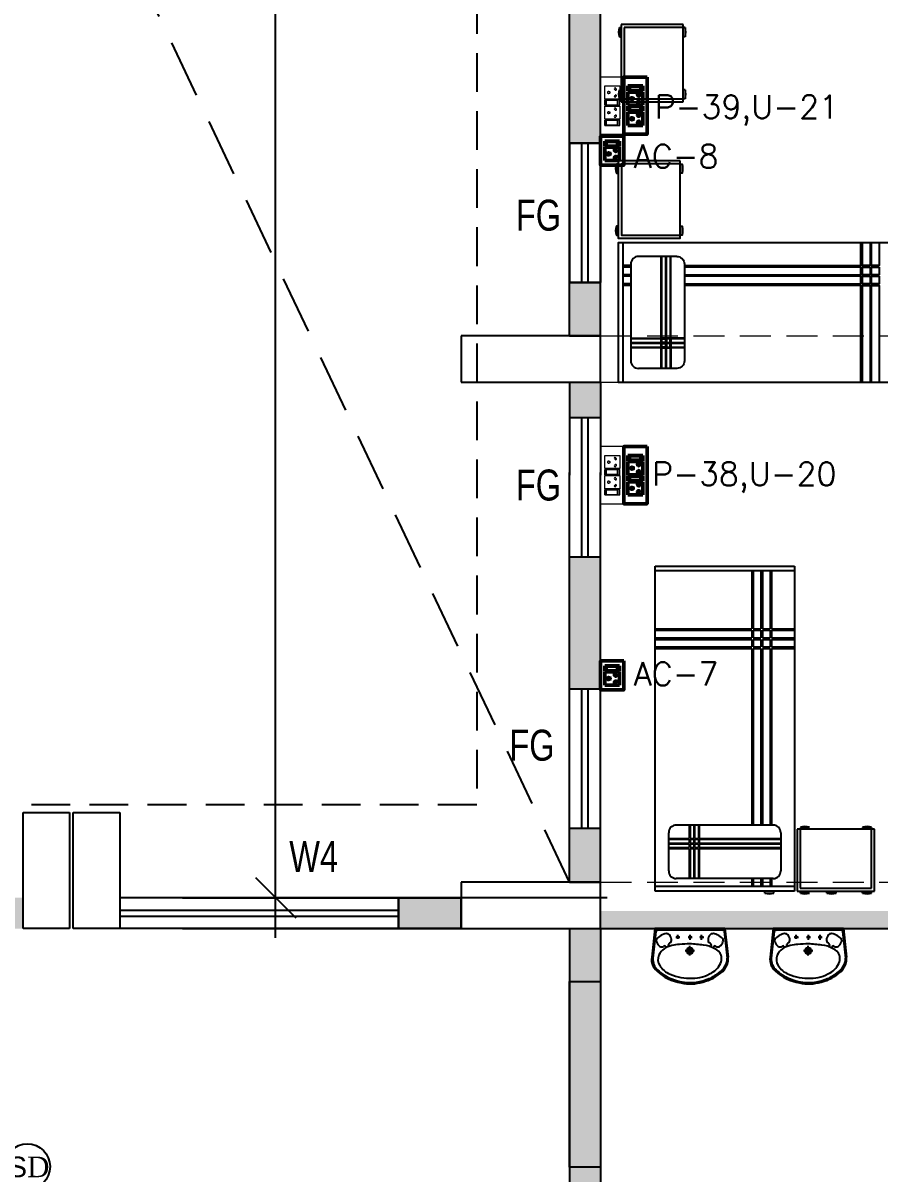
# Model space of a CAD drawing. Extents: x 11369658 to 11598203, y -3946797 to -3787209.
# Drawn here: x 11385052 to 11390587, y -3897715 to -3890287 of the extents above; entities that cross this region are included whole.
import ezdxf

# ---------------------------------------------------------------- set-up
doc = ezdxf.new("R2010")
doc.units = 0
doc.header["$MEASUREMENT"] = 0
for name, pattern in [('CENTER', [0]), ('DASHED', [0.75, 0.5, -0.25]), ('DASHED2', [0.375, 0.25, -0.125]), ('HIDDEN', [0.375, 0.25, -0.125])]:
    doc.linetypes.add(name, pattern=pattern)
doc.layers.get('0').update_dxf_attribs({"linetype": 'CONTINUOUS'})
for name, color, linetype in [('BEAM', 251, 'CONTINUOUS'), ('HS', 251, 'CONTINUOUS'), ('SECTION', 251, 'CONTINUOUS')]:
    doc.layers.add(name, color=color, linetype=linetype)
for name, color, linetype, lineweight in [('ELE-1 NO 6-16A RAW POWER SOCKET', 1, 'CONTINUOUS', 0), ('ELE-2NOS OF 6-16 RAW POWER SOCKET', 1, 'CONTINUOUS', 20), ('ELE-POWER SOCKET TEXT', 7, 'CONTINUOUS', 5), ('ELE. 2N0S OF 6-16 UPS SOCKETS', 191, 'CONTINUOUS', 15), ('FA-BELOW SMOKE DERECTOR', 1, 'CONTINUOUS', 25)]:
    doc.layers.add(name, color=color, linetype=linetype, lineweight=lineweight)
doc.layers.add('ELE-20A AC POWER SOCKET', color=7, linetype='CONTINUOUS', lineweight=5, true_color=0xffa07f)
doc.styles.add('ARIAL', font='arial.ttf', dxfattribs={"width": 0.75})
doc.styles.add('PDF Times New Roman', font='times.ttf')
doc.styles.get("Standard").update_dxf_attribs({"font": 'arial.ttf'})

# ---------------------------------------------------------------- blocks, each defined once
blk = doc.blocks.new('4355')
at = {"layer": 'ELE-1 NO 6-16A RAW POWER SOCKET', "color": 21, "lineweight": 50}
for p, q in [((-132, 227), (-289, 227)), ((-289, 227), (-289, 49)), ((-132, 49), (-132, 227)), ((-122, 49), (-122, 227)), ((-122, 227), (-60, 227)), ((-60, 227), (-122, 227)), ((-117, 68), (-117, 208)), ((-117, 208), (-65, 208)), ((-65, 208), (-65, 68)), ((-60, 227), (-60, 49)), ((-60, 227), (-60, 49)), ((-289, 49), (-132, 49)), ((-60, 49), (-122, 49)), ((-65, 74), (-117, 74)), ((-65, 68), (-117, 68))]:
    blk.add_line(p, q, dxfattribs=at)
blk.add_lwpolyline([(0, 0), (-345, 0), (-345, 276), (0, 276)], close=True, dxfattribs=at)
for centre, radius, start, end in [((-211, 182), 12.2, 307.1584, 232.8416), ((-211, 170), 7.76, 161.4031, 18.5969), ((-255, 103), 10.5, 5.2689, 272.51), ((-247, 96), 8.47, 202.6838, 75.0951), ((-174, 96), 8.47, 104.9049, 337.3162), ((-166, 103), 10.5, 267.49, 174.7311)]:
    blk.add_arc(centre, radius, start, end, dxfattribs=at)
blk = doc.blocks.new('6 MODULES RAW POWER')
at = {"layer": 'ELE-2NOS OF 6-16 RAW POWER SOCKET', "color": 1, "ltscale": 300}
for p, q in [((-6.1, 92), (-6.1, 19.7)), ((-6.1, 92), (-6.1, 19.7)), ((19.1, 92), (-6.1, 92)), ((-6.1, 92), (19.1, 92)), ((-4, 84.2), (-4, 27.6)), ((17, 84.2), (-4, 84.2)), ((17, 27.6), (17, 84.2)), ((19.1, 19.7), (19.1, 92)), ((23.3, 92), (86.6, 92)), ((23.3, 19.7), (23.3, 92)), ((86.6, 92), (86.6, 19.7)), ((90.8, 92), (90.8, 19.7)), ((90.8, 92), (90.8, 19.7)), ((116, 92), (90.8, 92)), ((90.8, 92), (116, 92)), ((92.9, 84.2), (92.9, 27.6)), ((113.9, 84.2), (92.9, 84.2)), ((113.9, 27.6), (113.9, 84.2)), ((116, 19.7), (116, 92)), ((120.2, 19.7), (120.2, 92)), ((120.2, 92), (183.6, 92)), ((183.6, 92), (183.6, 19.7)), ((-6.1, 19.7), (19.1, 19.7)), ((-4, 30.1), (17, 30.1)), ((-4, 27.6), (17, 27.6)), ((86.6, 19.7), (23.3, 19.7)), ((90.8, 19.7), (116, 19.7)), ((92.9, 30.1), (113.9, 30.1)), ((92.9, 27.6), (113.9, 27.6)), ((183.6, 19.7), (120.2, 19.7))]:
    blk.add_line(p, q, dxfattribs=at)
blk.add_lwpolyline([(-48.5, 0), (226, 0), (226, 111.7), (-48.5, 111.7)], close=True, dxfattribs=at)
for centre, radius, start, end in [((55, 73.7), 4.93, 307.1584, 232.8416), ((55, 68.8), 3.14, 161.4031, 18.5969), ((151.9, 73.7), 4.93, 307.1584, 232.8416), ((151.9, 68.8), 3.14, 161.4031, 18.5969), ((36.9, 41.8), 4.25, 5.2689, 272.51), ((40.3, 38.8), 3.43, 202.6838, 75.0951), ((69.7, 38.8), 3.43, 104.9049, 337.3162), ((73, 41.8), 4.25, 267.49, 174.7311), ((133.8, 41.8), 4.25, 5.2689, 272.51), ((137.2, 38.8), 3.43, 202.6838, 75.0951), ((166.6, 38.8), 3.43, 104.9049, 337.3162), ((169.9, 41.8), 4.25, 267.49, 174.7311)]:
    blk.add_arc(centre, radius, start, end, dxfattribs=at)
blk = doc.blocks.new('6MODULE-UPS')
at = {"layer": 'ELE. 2N0S OF 6-16 UPS SOCKETS', "color": 223, "lineweight": 50}
for p, q in [((-5.7, 91.9), (-5.7, 19.7)), ((-5.7, 91.9), (-5.7, 19.7)), ((19.4, 91.9), (-5.7, 91.9)), ((-5.7, 91.9), (19.4, 91.9)), ((-3.6, 84), (-3.6, 27.6)), ((17.3, 84), (-3.6, 84)), ((17.3, 27.6), (17.3, 84)), ((19.4, 19.7), (19.4, 91.9)), ((23.6, 91.9), (86.9, 91.9)), ((23.6, 19.7), (23.6, 91.9)), ((86.9, 91.9), (86.9, 19.7)), ((91.1, 91.9), (91.1, 19.7)), ((91.1, 91.9), (91.1, 19.7)), ((116.2, 91.9), (91.1, 91.9)), ((91.1, 91.9), (116.2, 91.9)), ((93.2, 84), (93.2, 27.6)), ((114.1, 84), (93.2, 84)), ((114.1, 27.6), (114.1, 84)), ((116.2, 19.7), (116.2, 91.9)), ((120.4, 19.7), (120.4, 91.9)), ((120.4, 91.9), (183.6, 91.9)), ((183.6, 91.9), (183.6, 19.7)), ((-5.7, 19.7), (19.4, 19.7)), ((-3.6, 30.1), (17.3, 30.1)), ((-3.6, 27.6), (17.3, 27.6)), ((86.9, 19.7), (23.6, 19.7)), ((91.1, 19.7), (116.2, 19.7)), ((93.2, 30.1), (114.1, 30.1)), ((93.2, 27.6), (114.1, 27.6)), ((183.6, 19.7), (120.4, 19.7))]:
    blk.add_line(p, q, dxfattribs=at)
blk.add_lwpolyline([(-48.1, 0), (226, 0), (226, 111.6), (-48.1, 111.6)], close=True, dxfattribs=at)
for centre, radius, start, end in [((55.3, 73.6), 4.92, 307.1584, 232.8416), ((55.3, 68.7), 3.14, 161.4031, 18.5969), ((152, 73.6), 4.92, 307.1584, 232.8416), ((152, 68.7), 3.14, 161.4031, 18.5969), ((37.2, 41.7), 4.24, 5.2689, 272.51), ((40.6, 38.8), 3.42, 202.6838, 75.0951), ((69.9, 38.8), 3.42, 104.9049, 337.3162), ((73.3, 41.7), 4.24, 267.49, 174.7311), ((134, 41.7), 4.24, 5.2689, 272.51), ((137.3, 38.8), 3.42, 202.6838, 75.0951), ((166.7, 38.8), 3.42, 104.9049, 337.3162), ((170, 41.7), 4.24, 267.49, 174.7311)]:
    blk.add_arc(centre, radius, start, end, dxfattribs=at)
blk = doc.blocks.new('SMOKE DETECTOR')
at = {"layer": 'FA-BELOW SMOKE DERECTOR', "color": 7}
blk.add_circle((931029, -118294), 350, dxfattribs=at)
at = {"layer": 'FA-BELOW SMOKE DERECTOR', "insert": (930730, -118461), "char_height": 316.24, "attachment_point": 7, "style": 'PDF Times New Roman'}
blk.add_mtext('{\\fArial|b0|i0|c0|p34;S}D', dxfattribs=at)

msp = doc.modelspace()

# ---------------------------------------------------------------- hatches: boundary and pattern name
at = {"ltscale": 500}
for points in [[(11385052.5, -3895936.4), (11384469.2, -3895936.4), (11384469.2, -3896136.4), (11385052.5, -3896136.4)], [(11387882.5, -3895936.4), (11387477.5, -3895936.4), (11387477.5, -3896136.4), (11387882.5, -3896136.4)]]:
    msp.add_hatch(color=8, dxfattribs=at).paths.add_polyline_path(points)
h = msp.add_hatch(color=8, dxfattribs=at)
h.paths.add_polyline_path([(11388582.5, -3896477.9), (11388782.5, -3896477.9), (11388782.5, -3896136.4), (11388582.5, -3896136.4)])
h.paths.add_polyline_path([(11388782.5, -3898852.5), (11388582.5, -3898852.5), (11388582.5, -3900496.4), (11388782.5, -3900496.4)])
h.paths.add_polyline_path([(11388582.5, -3898852.5), (11388782.5, -3898852.5), (11388782.5, -3896477.9), (11388582.5, -3896477.9)])
at = {"layer": 'HS', "lineweight": -3, "ltscale": 500}
h = msp.add_hatch(color=8, dxfattribs=at)
h.dxf.hatch_style = 1
h.paths.add_polyline_path([(11388782.5, -3891063.4), (11388782.5, -3890099.4), (11388582.5, -3890099.4), (11388582.5, -3891063.4)])
h.paths.add_polyline_path([(11388782.5, -3894589.9), (11388782.5, -3893736.9), (11388582.5, -3893736.9), (11388582.5, -3894589.9)])
h.paths.add_polyline_path([(11388582.5, -3895836.4), (11388582.5, -3895489.9), (11388782.5, -3895489.9), (11388782.5, -3895836.4)])
h.paths.add_polyline_path([(11388582.5, -3892306.4), (11388582.5, -3891963.4), (11388782.5, -3891963.4), (11388782.5, -3892306.4)])
h.paths.add_polyline_path([(11388582.5, -3892836.9), (11388782.5, -3892836.9), (11388782.5, -3892606.4), (11388582.5, -3892606.4), (11388582.5, -3892836.9)])
h.paths.add_polyline_path([(11388782.5, -3889199.4), (11388782.5, -3889006.4), (11388582.5, -3889006.4), (11388582.5, -3889199.4), (11388782.5, -3889199.4)])
h = msp.add_hatch(color=8, dxfattribs=at)
h.dxf.hatch_style = 1
h.paths.add_polyline_path([(11394512.5, -3896136.4), (11394512.5, -3896021.4), (11388782.5, -3896021.4), (11388782.5, -3896136.4)])

# ---------------------------------------------------------------- linework, layer by layer
at = {"color": 8, "linetype": 'DASHED2', "lineweight": 25, "ltscale": 1500}
msp.add_line((11388582.5, -3895836.4), (11378522.5, -3874606.4), dxfattribs=at)
at = {"color": 8, "linetype": 'DASHED', "lineweight": 25, "ltscale": 500}
for p, q in [((11387982.5, -3875106.4), (11387982.5, -3895336.4)), ((11387982.5, -3895336.4), (11379122.5, -3895336.4)), ((11387577.5, -3896136.4), (11387477.5, -3896136.4))]:
    msp.add_line(p, q, dxfattribs=at)
at = {"color": 8, "lineweight": 25}
for p, q in [((11386683.9, -3896196.4), (11386683.9, -3885406.4)), ((11388582.5, -3892306.4), (11388582.5, -3889006.4)), ((11388904, -3890316.7), (11388904, -3890375.8)), ((11388904, -3890316.7), (11388916.1, -3890316.7)), ((11389316.1, -3890295.6), (11388916.1, -3890295.6)), ((11388916.1, -3890295.6), (11388916.1, -3890795.6)), ((11388935.8, -3890315.3), (11388935.8, -3890775.9)), ((11389316.1, -3890315.3), (11388935.8, -3890315.3)), ((11389316.1, -3890795.6), (11389316.1, -3890295.6)), ((11389328.3, -3890316.7), (11389316.1, -3890316.7)), ((11389328.3, -3890316.7), (11389328.3, -3890375.8)), ((11388904, -3890375.8), (11388916.1, -3890375.8)), ((11389328.3, -3890375.8), (11389316.1, -3890375.8)), ((11388904, -3890717.7), (11388904, -3890776.8)), ((11388904, -3890717.7), (11388916.1, -3890717.7)), ((11389328.3, -3890717.7), (11389316.1, -3890717.7)), ((11389328.3, -3890717.7), (11389328.3, -3890776.8)), ((11388904, -3890776.8), (11388916.1, -3890776.8)), ((11388916.1, -3890795.6), (11389316.1, -3890795.6)), ((11388935.8, -3890775.9), (11389316.1, -3890775.9)), ((11389328.3, -3890776.8), (11389316.1, -3890776.8)), ((11388582.5, -3891063.4), (11388582.5, -3891963.4)), ((11388582.5, -3891063.4), (11388782.5, -3891063.4)), ((11388662.5, -3891963.4), (11388662.5, -3891063.4)), ((11388702.5, -3891963.4), (11388702.5, -3891063.4)), ((11388782.5, -3891063.4), (11388782.5, -3891963.4)), ((11388782.5, -3892306.4), (11388782.5, -3891106.4)), ((11388926.5, -3891706.4), (11388926.5, -3892606.4)), ((11389274.6, -3891794.5), (11389027.2, -3891794.5)), ((11388582.5, -3891963.4), (11388782.5, -3891963.4)), ((11388782.5, -3892306.4), (11387882.5, -3892306.4)), ((11387882.5, -3892306.4), (11387882.5, -3892606.4)), ((11388582.5, -3892306.4), (11388782.5, -3892306.4)), ((11388782.5, -3892606.4), (11388782.5, -3892306.4)), ((11387882.5, -3892606.4), (11388782.5, -3892606.4)), ((11388582.5, -3892606.4), (11388582.5, -3893206.4)), ((11388782.5, -3892606.4), (11388782.5, -3893206.4)), ((11388662.5, -3893701.9), (11388662.5, -3892836.9)), ((11388702.5, -3893701.9), (11388702.5, -3892836.9)), ((11388582.5, -3893701.9), (11388582.5, -3893189.4)), ((11388582.5, -3895836.4), (11388582.5, -3893206.4)), ((11388782.5, -3893701.9), (11388782.5, -3893189.4)), ((11388782.5, -3895836.4), (11388782.5, -3893206.4)), ((11388662.5, -3893736.9), (11388662.5, -3893701.9)), ((11388702.5, -3893736.9), (11388702.5, -3893701.9)), ((11389134.4, -3895894.1), (11389134.4, -3893794.1)), ((11389134.4, -3893794.1), (11390034.4, -3893794.1)), ((11389134.4, -3893823.7), (11390034.4, -3893823.7)), ((11390034.4, -3893794.1), (11390034.4, -3895894.1)), ((11388662.5, -3895454.9), (11388662.5, -3894589.9)), ((11388702.5, -3895454.9), (11388702.5, -3894589.9)), ((11388782.5, -3895836.4), (11388782.5, -3894618.9)), ((11388582.5, -3895454.9), (11388582.5, -3894942.4)), ((11388782.5, -3895454.9), (11388782.5, -3894942.4)), ((11385052.5, -3896136.4), (11385052.5, -3895386.4)), ((11385052.5, -3895386.4), (11385352.5, -3895386.4)), ((11385352.5, -3895386.4), (11385352.5, -3896136.4)), ((11385377.5, -3896136.4), (11385377.5, -3895386.4)), ((11385377.5, -3895386.4), (11385677.5, -3895386.4)), ((11385677.5, -3895386.4), (11385677.5, -3896136.4)), ((11388662.5, -3895489.9), (11388662.5, -3895454.9)), ((11388702.5, -3895489.9), (11388702.5, -3895454.9)), ((11389897.1, -3895467.3), (11389271.7, -3895467.3)), ((11390073, -3895482), (11390073, -3895494.1)), ((11390073, -3895482), (11390132, -3895482)), ((11390474, -3895482), (11390474, -3895494.1)), ((11390474, -3895482), (11390533.1, -3895482)), ((11390533.1, -3895482), (11390533.1, -3895494.1)), ((11389222.5, -3895763.9), (11389222.5, -3895516.5)), ((11389946.3, -3895516.5), (11389946.3, -3895763.9)), ((11390551.9, -3895494.1), (11390051.9, -3895494.1)), ((11390051.9, -3895494.1), (11390051.9, -3895894.1)), ((11390071.6, -3895494.1), (11390071.6, -3895874.4)), ((11390532.2, -3895874.4), (11390532.2, -3895494.1)), ((11390551.9, -3895894.1), (11390551.9, -3895494.1)), ((11388782.5, -3895836.4), (11387882.5, -3895836.4)), ((11387882.5, -3895836.4), (11387882.5, -3896136.4)), ((11388582.5, -3895836.4), (11388782.5, -3895836.4)), ((11388782.5, -3896136.4), (11388782.5, -3895836.4)), ((11389897.1, -3895813.1), (11389271.7, -3895813.1)), ((11390034.4, -3895864.6), (11389134.4, -3895864.6)), ((11390034.4, -3895894.1), (11389134.4, -3895894.1)), ((11389843, -3895906.3), (11389843, -3895894.1)), ((11389843, -3895906.3), (11389902, -3895906.3)), ((11389902, -3895906.3), (11389902, -3895894.1)), ((11390051.9, -3895894.1), (11390551.9, -3895894.1)), ((11390071.6, -3895874.4), (11390532.2, -3895874.4)), ((11390073, -3895906.3), (11390073, -3895894.1)), ((11390073, -3895906.3), (11390132, -3895906.3)), ((11390244, -3895906.3), (11390244, -3895894.1)), ((11390244, -3895906.3), (11390303.1, -3895906.3)), ((11390303.1, -3895906.3), (11390303.1, -3895894.1)), ((11390474, -3895906.3), (11390474, -3895894.1)), ((11390474, -3895906.3), (11390533.1, -3895906.3)), ((11390533.1, -3895906.3), (11390533.1, -3895894.1)), ((11387882.5, -3895936.4), (11385677.5, -3895936.4)), ((11386082.5, -3895936.4), (11387882.5, -3895936.4)), ((11388825.1, -3895936.4), (11386423.9, -3895936.4)), ((11387477.5, -3895936.4), (11387477.5, -3896136.4)), ((11387882.5, -3896136.4), (11387882.5, -3895936.4)), ((11385677.5, -3896016.4), (11387477.5, -3896016.4)), ((11385677.5, -3896056.4), (11387477.5, -3896056.4)), ((11385352.5, -3896136.4), (11385052.5, -3896136.4)), ((11385677.5, -3896136.4), (11385377.5, -3896136.4)), ((11387882.5, -3896136.4), (11385677.5, -3896136.4)), ((11386082.5, -3896136.4), (11387882.5, -3896136.4)), ((11387882.5, -3896136.4), (11388782.5, -3896136.4)), ((11388582.5, -3896136.4), (11388582.5, -3900496.4)), ((11388782.5, -3896136.4), (11388782.5, -3900496.4)), ((11388782.5, -3896136.4), (11394512.5, -3896136.4)), ((11389133.5, -3896136.4), (11389112.8, -3896321.1)), ((11389141.4, -3896136.4), (11389120, -3896327.8)), ((11389585.9, -3896136.4), (11389133.5, -3896136.4)), ((11389570.8, -3896146), (11389152.9, -3896147.1)), ((11389577.9, -3896136.4), (11389599.4, -3896327.8)), ((11389585.9, -3896136.4), (11389606.6, -3896321.1)), ((11389898.1, -3896136.4), (11389877.4, -3896321.1)), ((11389906.1, -3896136.4), (11389884.6, -3896327.8)), ((11390350.5, -3896136.4), (11389898.1, -3896136.4)), ((11390335.4, -3896146), (11389917.5, -3896147.1)), ((11390342.6, -3896136.4), (11390364, -3896327.8)), ((11390350.5, -3896136.4), (11390371.2, -3896321.1)), ((11389268.9, -3896190.8), (11389295.2, -3896190.8)), ((11389281, -3896203.1), (11389281, -3896175.8)), ((11389348.2, -3896190.8), (11389374.4, -3896190.8)), ((11389360.3, -3896208.3), (11389360.3, -3896175.8)), ((11389423, -3896190.8), (11389449.2, -3896190.8)), ((11389435.1, -3896208.3), (11389435.1, -3896175.8)), ((11390033.6, -3896190.8), (11390059.8, -3896190.8)), ((11390045.7, -3896203.1), (11390045.7, -3896175.8)), ((11390112.8, -3896190.8), (11390139, -3896190.8)), ((11390124.9, -3896208.3), (11390124.9, -3896175.8)), ((11390187.6, -3896190.8), (11390213.8, -3896190.8)), ((11390199.7, -3896208.3), (11390199.7, -3896175.8)), ((11389389.1, -3896279.7), (11389328.7, -3896279.7)), ((11389358.8, -3896309.8), (11389358.8, -3896248.4)), ((11390153.7, -3896279.7), (11390093.4, -3896279.7)), ((11390123.4, -3896309.8), (11390123.4, -3896248.4)), ((11388582.5, -3897677.9), (11388582.5, -3896477.9))]:
    msp.add_line(p, q, dxfattribs=at)
at = {"color": 8, "lineweight": 25, "ltscale": 500}
for p, q in [((11388782.5, -3892306.4), (11388782.5, -3889006.4)), ((11388782.5, -3891063.4), (11388582.5, -3891063.4)), ((11388782.5, -3891963.4), (11388582.5, -3891963.4)), ((11388782.5, -3892836.9), (11388582.5, -3892836.9)), ((11388782.5, -3893736.9), (11388582.5, -3893736.9)), ((11388782.5, -3894589.9), (11388582.5, -3894589.9)), ((11388782.5, -3895489.9), (11388582.5, -3895489.9))]:
    msp.add_line(p, q, dxfattribs=at)
at = {"color": 8, "lineweight": 25, "ltscale": 0.75}
for p, q in [((11388978, -3891854), (11388926.5, -3891854)), ((11388978, -3891863.8), (11388926.5, -3891863.8)), ((11388978, -3891913.1), (11388926.5, -3891913.1)), ((11388978, -3891922.9), (11388926.5, -3891922.9)), ((11388978, -3891972.1), (11388926.5, -3891972.1)), ((11388978, -3891982), (11388926.5, -3891982)), ((11389758.8, -3893823.7), (11389758.8, -3894199)), ((11389768.6, -3893823.7), (11389768.6, -3894199)), ((11389817.9, -3893823.7), (11389817.9, -3894199)), ((11389827.7, -3893823.7), (11389827.7, -3894199)), ((11389876.9, -3893823.7), (11389876.9, -3894199)), ((11389886.8, -3893823.7), (11389886.8, -3894199)), ((11389134.4, -3894199), (11389758.8, -3894199)), ((11389134.4, -3894208.9), (11389758.8, -3894208.9)), ((11389758.8, -3894208.9), (11389758.8, -3894258.1)), ((11389768.6, -3894199), (11389817.9, -3894199)), ((11389768.6, -3894208.9), (11389768.6, -3894258.1)), ((11389768.6, -3894208.9), (11389817.9, -3894208.9)), ((11389817.9, -3894208.9), (11389817.9, -3894258.1)), ((11389827.7, -3894199), (11389876.9, -3894199)), ((11389827.7, -3894208.9), (11389827.7, -3894258.1)), ((11389827.7, -3894208.9), (11389876.9, -3894208.9)), ((11389876.9, -3894208.9), (11389876.9, -3894258.1)), ((11389886.8, -3894199), (11390034.4, -3894199)), ((11389886.8, -3894208.9), (11389886.8, -3894258.1)), ((11389886.8, -3894208.9), (11390034.4, -3894208.9)), ((11389134.4, -3894258.1), (11389758.8, -3894258.1)), ((11389134.4, -3894267.9), (11389758.8, -3894267.9)), ((11389758.8, -3894267.9), (11389758.8, -3894317.1)), ((11389768.6, -3894258.1), (11389817.9, -3894258.1)), ((11389768.6, -3894267.9), (11389768.6, -3894317.1)), ((11389768.6, -3894267.9), (11389817.9, -3894267.9)), ((11389817.9, -3894267.9), (11389817.9, -3894317.1)), ((11389827.7, -3894258.1), (11389876.9, -3894258.1)), ((11389827.7, -3894267.9), (11389827.7, -3894317.1)), ((11389827.7, -3894267.9), (11389876.9, -3894267.9)), ((11389876.9, -3894267.9), (11389876.9, -3894317.1)), ((11389886.8, -3894258.1), (11390034.4, -3894258.1)), ((11389886.8, -3894267.9), (11389886.8, -3894317.1)), ((11389886.8, -3894267.9), (11390034.4, -3894267.9)), ((11389134.4, -3894317.1), (11389758.8, -3894317.1)), ((11389134.4, -3894327), (11389758.8, -3894327)), ((11389758.8, -3894327), (11389758.8, -3895467.3)), ((11389768.6, -3894317.1), (11389817.9, -3894317.1)), ((11389768.6, -3894327), (11389768.6, -3895467.3)), ((11389768.6, -3894327), (11389817.9, -3894327)), ((11389817.9, -3894327), (11389817.9, -3895467.3)), ((11389827.7, -3894317.1), (11389876.9, -3894317.1)), ((11389827.7, -3894327), (11389827.7, -3895467.3)), ((11389827.7, -3894327), (11389876.9, -3894327)), ((11389876.9, -3894327), (11389876.9, -3895467.3)), ((11389886.8, -3894317.1), (11390034.4, -3894317.1)), ((11389886.8, -3894327), (11389886.8, -3895467.3)), ((11389886.8, -3894327), (11390034.4, -3894327)), ((11389355.3, -3895467.3), (11389355.3, -3895554.1)), ((11389360.2, -3895467.3), (11389360.2, -3895554.1)), ((11389384.8, -3895467.3), (11389384.8, -3895554.1)), ((11389389.7, -3895467.3), (11389389.7, -3895554.1)), ((11389414.3, -3895467.3), (11389414.3, -3895554.1)), ((11389419.3, -3895467.3), (11389419.3, -3895554.1)), ((11389222.5, -3895554.1), (11389355.3, -3895554.1)), ((11389222.5, -3895559.1), (11389355.3, -3895559.1)), ((11389355.3, -3895559.1), (11389355.3, -3895583.7)), ((11389360.2, -3895554.1), (11389384.8, -3895554.1)), ((11389360.2, -3895559.1), (11389360.2, -3895583.7)), ((11389360.2, -3895559.1), (11389384.8, -3895559.1)), ((11389384.8, -3895559.1), (11389384.8, -3895583.7)), ((11389389.7, -3895554.1), (11389414.3, -3895554.1)), ((11389389.7, -3895559.1), (11389414.3, -3895559.1)), ((11389389.7, -3895559.1), (11389389.7, -3895583.7)), ((11389414.3, -3895559.1), (11389414.3, -3895583.7)), ((11389419.3, -3895554.1), (11389946.3, -3895554.1)), ((11389419.3, -3895559.1), (11389946.3, -3895559.1)), ((11389419.3, -3895559.1), (11389419.3, -3895583.7)), ((11389222.5, -3895583.7), (11389355.3, -3895583.7)), ((11389222.5, -3895588.6), (11389355.3, -3895588.6)), ((11389222.5, -3895613.2), (11389355.3, -3895613.2)), ((11389222.5, -3895618.1), (11389355.3, -3895618.1)), ((11389355.3, -3895588.6), (11389355.3, -3895613.2)), ((11389355.3, -3895618.1), (11389355.3, -3895813.1)), ((11389360.2, -3895583.7), (11389384.8, -3895583.7)), ((11389360.2, -3895588.6), (11389360.2, -3895613.2)), ((11389360.2, -3895588.6), (11389384.8, -3895588.6)), ((11389360.2, -3895613.2), (11389384.8, -3895613.2)), ((11389360.2, -3895618.1), (11389360.2, -3895813.1)), ((11389360.2, -3895618.1), (11389384.8, -3895618.1)), ((11389384.8, -3895588.6), (11389384.8, -3895613.2)), ((11389384.8, -3895618.1), (11389384.8, -3895813.1)), ((11389389.7, -3895583.7), (11389414.3, -3895583.7)), ((11389389.7, -3895588.6), (11389414.3, -3895588.6)), ((11389389.7, -3895588.6), (11389389.7, -3895613.2)), ((11389389.7, -3895613.2), (11389414.3, -3895613.2)), ((11389389.7, -3895618.1), (11389389.7, -3895813.1)), ((11389389.7, -3895618.1), (11389414.3, -3895618.1)), ((11389414.3, -3895588.6), (11389414.3, -3895613.2)), ((11389414.3, -3895618.1), (11389414.3, -3895813.1)), ((11389419.3, -3895583.7), (11389946.3, -3895583.7)), ((11389419.3, -3895588.6), (11389946.3, -3895588.6)), ((11389419.3, -3895588.6), (11389419.3, -3895613.2)), ((11389419.3, -3895613.2), (11389946.3, -3895613.2)), ((11389419.3, -3895618.1), (11389419.3, -3895813.1)), ((11389419.3, -3895618.1), (11389946.3, -3895618.1)), ((11389758.8, -3895813.1), (11389758.8, -3895864.6)), ((11389768.6, -3895813.1), (11389768.6, -3895864.6)), ((11389817.9, -3895813.1), (11389817.9, -3895864.6)), ((11389827.7, -3895813.1), (11389827.7, -3895864.6)), ((11389876.9, -3895813.1), (11389876.9, -3895864.6)), ((11389886.8, -3895813.1), (11389886.8, -3895864.6))]:
    msp.add_line(p, q, dxfattribs=at)
at = {"color": 8, "linetype": 'ByBlock', "lineweight": 25}
msp.add_line((11386553.9, -3895806.4), (11386813.9, -3896066.4), dxfattribs=at)
at = {"color": 8, "lineweight": 25}
for points in [[(11389297, -3891176.6), (11388897, -3891176.6), (11388897, -3891676.6), (11389297, -3891676.6)], [(11390997, -3892606.4), (11390997, -3891706.4), (11388897, -3891706.4), (11388897, -3892606.4)], [(11387477.5, -3895936.4), (11387882.5, -3895936.4), (11387882.5, -3896136.4), (11387477.5, -3896136.4)]]:
    msp.add_lwpolyline(points, close=True, dxfattribs=at)
for points in [[(11388897, -3891197.7), (11388884.8, -3891197.7), (11388884.8, -3891256.8), (11388897, -3891256.8)], [(11389297, -3891196.3), (11388916.7, -3891196.3), (11388916.7, -3891656.9), (11389297, -3891656.9)], [(11389297, -3891197.7), (11389309.1, -3891197.7), (11389309.1, -3891256.8), (11389297, -3891256.8)], [(11388897, -3891598.7), (11388884.8, -3891598.7), (11388884.8, -3891657.8), (11388897, -3891657.8)], [(11389297, -3891598.7), (11389309.1, -3891598.7), (11389309.1, -3891657.8), (11389297, -3891657.8)]]:
    msp.add_lwpolyline(points, dxfattribs=at)
at = {"color": 8, "lineweight": 25, "ltscale": 0.75}
for points in [[(11389323.9, -3891854), (11390464.1, -3891854), (11390464.1, -3891706.4)], [(11390523.2, -3891706.4), (11390523.2, -3891854), (11390474, -3891854), (11390474, -3891706.4)], [(11390582.3, -3891706.4), (11390582.3, -3891854), (11390533, -3891854), (11390533, -3891706.4)], [(11388978, -3892321.5), (11389173, -3892321.5), (11389173, -3891794.5)], [(11389202.5, -3891794.5), (11389202.5, -3892321.5), (11389177.9, -3892321.5), (11389177.9, -3891794.5)], [(11389232.1, -3891794.5), (11389232.1, -3892321.5), (11389207.4, -3892321.5), (11389207.4, -3891794.5)], [(11389323.9, -3892321.5), (11389237, -3892321.5), (11389237, -3891794.5)], [(11389323.9, -3891913.1), (11390464.1, -3891913.1), (11390464.1, -3891863.8), (11389323.9, -3891863.8)], [(11389323.9, -3891972.1), (11390464.1, -3891972.1), (11390464.1, -3891922.9), (11389323.9, -3891922.9)], [(11390464.1, -3892606.4), (11390464.1, -3891982), (11389323.9, -3891982)], [(11390474, -3892606.4), (11390474, -3891982), (11390523.2, -3891982), (11390523.2, -3892606.4)], [(11390533, -3892606.4), (11390533, -3891982), (11390582.3, -3891982), (11390582.3, -3892606.4)], [(11388978, -3892351), (11389173, -3892351), (11389173, -3892326.4), (11388978, -3892326.4)], [(11388978, -3892380.6), (11389173, -3892380.6), (11389173, -3892356), (11388978, -3892356)], [(11389323.9, -3892326.4), (11389237, -3892326.4), (11389237, -3892351), (11389323.9, -3892351)], [(11389323.9, -3892356), (11389237, -3892356), (11389237, -3892380.6), (11389323.9, -3892380.6)], [(11389173, -3892518.3), (11389173, -3892385.5), (11388978, -3892385.5)], [(11389177.9, -3892518.3), (11389177.9, -3892385.5), (11389202.5, -3892385.5), (11389202.5, -3892518.3)], [(11389207.4, -3892518.3), (11389207.4, -3892385.5), (11389232.1, -3892385.5), (11389232.1, -3892518.3)], [(11389323.9, -3892385.5), (11389237, -3892385.5), (11389237, -3892518.3)]]:
    msp.add_lwpolyline(points, dxfattribs=at)
at = {"color": 8, "lineweight": 25}
for points in [[(11389027.2, -3891794.5, 0.414214), (11388978, -3891843.7), (11388978, -3892469, 0.414214), (11389027.2, -3892518.3)], [(11389274.6, -3891794.5, -0.414214), (11389323.9, -3891843.7), (11389323.9, -3892469, -0.414214), (11389274.6, -3892518.3), (11389027.2, -3892518.3)]]:
    msp.add_lwpolyline(points, format="xyb", dxfattribs=at)
at = {"color": 8, "lineweight": 25, "ltscale": 0.75}
for points in [[(11390523.2, -3891863.8), (11390523.2, -3891913.1), (11390474, -3891913.1), (11390474, -3891863.8)], [(11390582.3, -3891863.8), (11390582.3, -3891913.1), (11390533, -3891913.1), (11390533, -3891863.8)], [(11390523.2, -3891922.9), (11390523.2, -3891972.1), (11390474, -3891972.1), (11390474, -3891922.9)], [(11390582.3, -3891922.9), (11390582.3, -3891972.1), (11390533, -3891972.1), (11390533, -3891922.9)], [(11389202.5, -3892351), (11389177.9, -3892351), (11389177.9, -3892326.4), (11389202.5, -3892326.4)], [(11389177.9, -3892380.6), (11389177.9, -3892356), (11389202.5, -3892356), (11389202.5, -3892380.6)], [(11389232.1, -3892326.4), (11389207.4, -3892326.4), (11389207.4, -3892351), (11389232.1, -3892351)], [(11389232.1, -3892380.6), (11389232.1, -3892356), (11389207.4, -3892356), (11389207.4, -3892380.6)]]:
    msp.add_lwpolyline(points, close=True, dxfattribs=at)
at = {"color": 8}
for centre, radius, start, end in [((11388990.1, -3890346.2), 91.1, 161.07534, 198.92463), ((11389242.1, -3890346.2), 91.1, 341.07534, 18.92463), ((11388990.1, -3890747.2), 91.1, 161.07534, 198.92463), ((11389242.1, -3890747.2), 91.1, 341.07534, 18.92463), ((11388971, -3891227.2), 91.1, 161.07534, 198.92463), ((11389223, -3891227.2), 91.1, 341.07534, 18.92463), ((11388971, -3891628.3), 91.1, 161.07534, 198.92463), ((11389223, -3891628.3), 91.1, 341.07534, 18.92463), ((11389271.7, -3895516.5), 49.2, 89.99999, 179.99999), ((11389897.1, -3895516.5), 49.2, 359.99999, 89.99999), ((11390102.5, -3895568.1), 91.1, 71.07534, 108.92463), ((11390503.5, -3895568.1), 91.1, 71.07534, 108.92463), ((11389271.7, -3895763.9), 49.2, 179.99999, 269.99999), ((11389897.1, -3895763.9), 49.2, 269.99999, 359.99999), ((11389872.5, -3895820.1), 91.1, 251.07534, 288.92463), ((11390102.5, -3895820.1), 91.1, 251.07534, 288.92463), ((11390273.5, -3895820.1), 91.1, 251.07534, 288.92463), ((11390503.5, -3895820.1), 91.1, 251.07534, 288.92463)]:
    msp.add_arc(centre, radius, start, end, dxfattribs=at)
for centre, major_axis, start_param, end_param in [((11389158.5, -3896114.1), (-33.5, 0), 0.727251, 1.402875), ((11389566, -3896121.8), (-24.7, 0), 1.765467, 2.50956), ((11389923.1, -3896114.1), (-33.5, 0), 0.727251, 1.402875), ((11390330.7, -3896121.8), (-24.7, 0), 1.765467, 2.50956), ((11389162.9, -3896212.4), (-20.7, 0), -1.101507, 0.481509), ((11389198.6, -3896204), (-56.9, 0.3), 0.324902, 0.965135), ((11389233.6, -3896291.3), (-126.1, -1.1), -1.238036, -0.892193), ((11389207.4, -3896202.6), (-34, 0), 4.33982, 5.202657), ((11389191.5, -3896211.1), (-49.2, -0.3), 3.359735, 4.09512), ((11389244, -3896250.7), (-26.8, 0.2), -1.278641, -0.487266), ((11389208.9, -3896209), (-31.9, 0), 2.620328, 3.422401), ((11389281, -3896190.8), (-6.43, -0.02), 3.139035, 9.42222), ((11389360.3, -3896190.8), (-6.43, -0.08), 3.12883, 9.412015), ((11389435.1, -3896190.8), (-6.43, -0.02), 3.139035, 9.42222), ((11389508.4, -3896209), (-31.9, 0.1), -0.276767, 0.525307), ((11389525.8, -3896211.1), (-49.2, -0.1), -0.960797, -0.225412), ((11389473.2, -3896250.7), (-26.8, -0.2), 3.628858, 4.420234), ((11389509.9, -3896202.6), (-34, 0), 4.222121, 5.084958), ((11389483.7, -3896291.3), (-126.1, 0.3), 4.027191, 4.373034), ((11389518.7, -3896204), (-56.9, -0.3), 2.176458, 2.816691), ((11389554.4, -3896212.4), (-20.7, 0), 2.661884, 4.2449), ((11389927.5, -3896212.4), (-20.7, 0), -1.101507, 0.481509), ((11389963.2, -3896204), (-56.9, 0.3), 0.324902, 0.965135), ((11389998.3, -3896291.3), (-126.1, -1.1), -1.238036, -0.892193), ((11389972, -3896202.6), (-34, 0), 4.33982, 5.202657), ((11389956.1, -3896211.1), (-49.2, -0.3), 3.359735, 4.09512), ((11390008.7, -3896250.7), (-26.8, 0.2), -1.278641, -0.487266), ((11389973.5, -3896209), (-31.9, 0), 2.620328, 3.422401), ((11390045.7, -3896190.8), (-6.43, -0.02), 3.139035, 9.42222), ((11390124.9, -3896190.8), (-6.43, -0.08), 3.12883, 9.412015), ((11390199.7, -3896190.8), (-6.43, -0.02), 3.139035, 9.42222), ((11390273.1, -3896209), (-31.9, 0.1), -0.276767, 0.525307), ((11390290.4, -3896211.1), (-49.2, -0.1), -0.960797, -0.225412), ((11390237.9, -3896250.7), (-26.8, -0.2), 3.628858, 4.420234), ((11390274.5, -3896202.6), (-34, 0), 4.222121, 5.084958), ((11390248.3, -3896291.3), (-126.1, 0.3), 4.027191, 4.373034), ((11390283.4, -3896204), (-56.9, -0.3), 2.176458, 2.816691), ((11390319, -3896212.4), (-20.7, 0), 2.661884, 4.2449), ((11389258.4, -3896354.5), (-109.8, 0), -1.431017, -0.436146), ((11389177.3, -3896236.9), (-17.9, 0), 0.880684, 2.260744), ((11389194.6, -3896256.8), (-6.08, 6.08), 4.867594, 6.265028), ((11389196.8, -3896257.1), (-5.47, -5.47), 2.097053, 3.541809), ((11389226, -3896242.9), (-7.39, 0), -0.727724, 1.373337), ((11389314, -3896533.6), (-296.4, 0.3), -1.495794, -1.328336), ((11389362.9, -3896966.7), (-732.1, -0.1), -1.56667, -1.474079), ((11389358.8, -3896279.7), (-21.6, 0), 3.141254, 9.424439), ((11389358.8, -3896279.7), (-15.5, 0.1), 3.145308, 9.428493), ((11389358.8, -3896279.7), (-10.9, 0), 3.142047372431534, 9.42523267961112), ((11389325.1, -3897034.6), (-800.7, -0.8), 4.558159, 4.668067), ((11389435.6, -3896409.7), (-166.8, -0.1), 4.181112, 4.641559), ((11389490, -3896243.1), (-8.55, 0.03), 1.455188, 3.796569), ((11389521.2, -3896257.8), (-6.17, -6.17), 4.354779, 6.027124), ((11389522.6, -3896256.8), (-6.08, 6.08), 4.730546, 6.12798), ((11389487.9, -3896339.1), (-80.1, 0), 3.554495, 4.299548), ((11389540, -3896236.9), (-17.9, 0), 0.880848, 2.260908), ((11390023.1, -3896354.5), (-109.8, 0), -1.431017, -0.436146), ((11389941.9, -3896236.9), (-17.9, 0), 0.880684, 2.260744), ((11389959.3, -3896256.8), (-6.08, 6.08), 4.867594, 6.265028), ((11389961.4, -3896257.1), (-5.47, -5.47), 2.097053, 3.541809), ((11389990.6, -3896242.9), (-7.39, 0), -0.727724, 1.373337), ((11390078.6, -3896533.6), (-296.4, 0.3), -1.495794, -1.328336), ((11390127.5, -3896966.7), (-732.1, -0.1), -1.56667, -1.474079), ((11390123.4, -3896279.7), (-21.6, 0), 3.141254, 9.424439), ((11390123.4, -3896279.7), (-15.5, 0.1), 3.145308, 9.428493), ((11390123.4, -3896279.7), (-10.9, 0), 3.142047372431534, 9.42523267961112), ((11390089.7, -3897034.6), (-800.7, -0.8), 4.558159, 4.668067), ((11390200.2, -3896409.7), (-166.8, -0.1), 4.181112, 4.641559), ((11390254.7, -3896243.1), (-8.55, 0.03), 1.455188, 3.796569), ((11390285.8, -3896257.8), (-6.17, -6.17), 4.354779, 6.027124), ((11390287.3, -3896256.8), (-6.08, 6.08), 4.730546, 6.12798), ((11390252.6, -3896339.1), (-80.1, 0), 3.554495, 4.299548), ((11390304.6, -3896236.9), (-17.9, 0), 0.880848, 2.260908), ((11389211.4, -3896334.2), (-99.5, 0), -0.132539, 0.848731), ((11389214.3, -3896332.4), (-94.4, -0.1), -0.049658, 0.838116), ((11389224.1, -3896336.1), (-70.9, 0), -0.405199, 0.56573), ((11389282.9, -3896300.4), (-139.7, 0.2), 0.557563, 1.193786), ((11389441.7, -3896309.6), (-126, -0.2), 2.054055, 2.802751), ((11389468.9, -3896327.7), (-94.7, 0), 2.890537, 3.362984), ((11389499.9, -3896333.8), (-106, 0.1), 2.310552, 2.942572), ((11389521.6, -3896334.8), (-78.1, 0), 2.562376, 3.231693), ((11389524, -3896331.2), (-83.2, 0.1), 2.850118, 3.264751), ((11389976, -3896334.2), (-99.5, 0), -0.132539, 0.848731), ((11389978.9, -3896332.4), (-94.4, -0.1), -0.049658, 0.838116), ((11389988.7, -3896336.1), (-70.9, 0), -0.405199, 0.56573), ((11390047.5, -3896300.4), (-139.7, 0.2), 0.557563, 1.193786), ((11390206.3, -3896309.6), (-126, -0.2), 2.054055, 2.802751), ((11390233.5, -3896327.7), (-94.7, 0), 2.890537, 3.362984), ((11390264.5, -3896333.8), (-106, 0.1), 2.310552, 2.942572), ((11390286.2, -3896334.8), (-78.1, 0), 2.562376, 3.231693), ((11390288.6, -3896331.2), (-83.2, 0.1), 2.850118, 3.264751), ((11389348.3, -3896196.1), (-293.9, 0.1), 0.809856, 1.41441), ((11389341.7, -3896203.8), (-275.4, 0), 0.806541, 1.180915), ((11389355.1, -3896159.7), (-297.5, 0), 1.141495, 1.637774), ((11389372.8, -3896209.1), (-247.5, 0), 1.579809, 2.112792), ((11389375.1, -3896202.7), (-287, -0.2), 1.808981, 2.322804), ((11389413.5, -3896271), (-200.3, 0.2), 1.868215, 2.281789), ((11389479.1, -3896318.3), (-123.1, 0.1), 2.127435, 2.640092), ((11390113, -3896196.1), (-293.9, 0.1), 0.809856, 1.41441), ((11390106.4, -3896203.8), (-275.4, 0), 0.806541, 1.180915), ((11390119.7, -3896159.7), (-297.5, 0), 1.141495, 1.637774), ((11390137.4, -3896209.1), (-247.5, 0), 1.579809, 2.112792), ((11390139.8, -3896202.7), (-287, -0.2), 1.808981, 2.322804), ((11390178.1, -3896271), (-200.3, 0.2), 1.868215, 2.281789), ((11390243.7, -3896318.3), (-123.1, 0.1), 2.127435, 2.640092), ((11389359.3, -3896181.6), (-302.7, 0), 1.155365, 1.952189), ((11389363.5, -3896219), (-274.2, 0.1), 1.346594, 1.865175), ((11390123.9, -3896181.6), (-302.7, 0), 1.155365, 1.952189), ((11390128.1, -3896219), (-274.2, 0.1), 1.346594, 1.865175)]:
    msp.add_ellipse(centre, major_axis=major_axis, ratio=1, start_param=start_param, end_param=end_param, dxfattribs=at)
at = {"layer": 'BEAM', "color": 8, "linetype": 'HIDDEN', "lineweight": 18, "ltscale": 800}
for p, q in [((11388782.5, -3892306.4), (11394512.2, -3892306.4)), ((11388782.5, -3892606.4), (11394512.2, -3892606.4)), ((11388782.5, -3895836.4), (11394512.5, -3895836.4)), ((11388782.5, -3896136.4), (11394512.5, -3896136.4))]:
    msp.add_line(p, q, dxfattribs=at)
at = {"layer": 'SECTION', "color": 8, "ltscale": 500}
msp.add_lwpolyline([(11388582.5, -3896477.9), (11388782.5, -3896477.9), (11388782.5, -3897677.9), (11388582.5, -3897677.9)], close=True, dxfattribs=at)

# ---------------------------------------------------------------- block references
at = {"layer": 'ELE-20A AC POWER SOCKET', "xscale": 0.5434782608698788, "yscale": 0.5434782608698788, "zscale": 0.5434782608698788, "rotation": 89.99999999999999}
for p in [(11388932.5, -3891017.9), (11388932.5, -3894406.6)]:
    msp.add_blockref('4355', p, dxfattribs=at)
at = {"layer": 'ELE-2NOS OF 6-16 RAW POWER SOCKET', "xscale": 1.34228755900615, "yscale": 1.34228755900615, "zscale": 1.34228755900615, "rotation": 89.99999999999999}
for p in [(11388932.6, -3890939.8), (11388932.6, -3893326.6)]:
    msp.add_blockref('6 MODULES RAW POWER', p, dxfattribs=at)
at = {"layer": 'ELE. 2N0S OF 6-16 UPS SOCKETS', "xscale": -1.344445831101533, "yscale": 1.344445831101533, "zscale": 1.344445831101533, "rotation": 89.99999999999919}
for p in [(11389082.6, -3890701.1), (11389082.6, -3893087.9)]:
    msp.add_blockref('6MODULE-UPS', p, dxfattribs=at)
at = {"layer": 'FA-BELOW SMOKE DERECTOR', "color": 6, "xscale": 0.4201363174152561, "yscale": 0.4201363174152561, "zscale": 0.4201363174152561}
msp.add_blockref('SMOKE DETECTOR', (10993921.3, -3847973.8), dxfattribs=at)

# ---------------------------------------------------------------- texts
at = {"color": 8, "lineweight": 20, "style": 'ARIAL', "width": 0.75}
for s, p in [('FG', (11388236, -3891628)), ('FG', (11388236, -3893371)), ('FG', (11388193.8, -3895051.6)), ('W4', (11386772.2, -3895771.1))]:
    msp.add_text(s, height=200, dxfattribs=at).set_placement(p)
at = {"layer": 'ELE-POWER SOCKET TEXT', "color": 0, "linetype": 'CENTER', "ltscale": 500, "char_height": 150, "width": 3324.973, "attachment_point": 1}
for s, insert in [('{\\Fromans|c0;P-39,U-21}', (11389132.5, -3890753)), ('{\\Fromans.shx|c228;AC-8\\P}', (11388998, -3891072.2)), ('{\\Fromans|c0;P-38,U-20}', (11389116.5, -3893123.9)), ('{\\Fromans.shx|c228;AC-7\\P}', (11388998, -3894416.1))]:
    msp.add_mtext(s, dxfattribs=dict(at, insert=insert))

doc.saveas('drawing.dxf')
